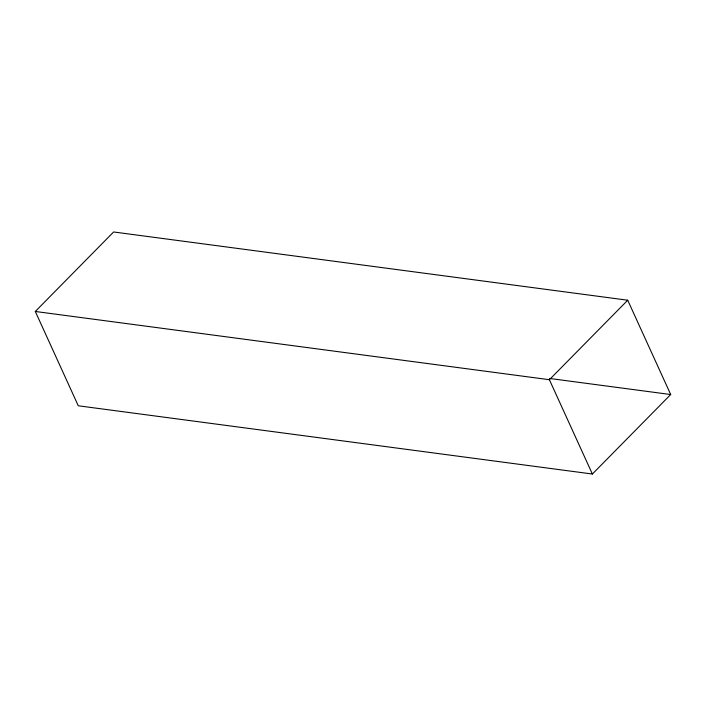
<?xml version="1.0" encoding="UTF-8"?>
<svg xmlns="http://www.w3.org/2000/svg" width="706" height="706" viewBox="0 0 706 706"><rect width="100%" height="100%" fill="white"/><g stroke="black" fill="none" stroke-linecap="round" stroke-linejoin="round"><path stroke-width="1.06" d="M35.3 311.47L113.622 231.974L627.722 300.218L670.7 394.53L592.378 474.026L78.278 405.782L35.3 311.47L549.392 379.713L627.722 300.218M549.542 378.451L670.7 394.53M549.392 379.713L592.378 474.026"/></g></svg>
